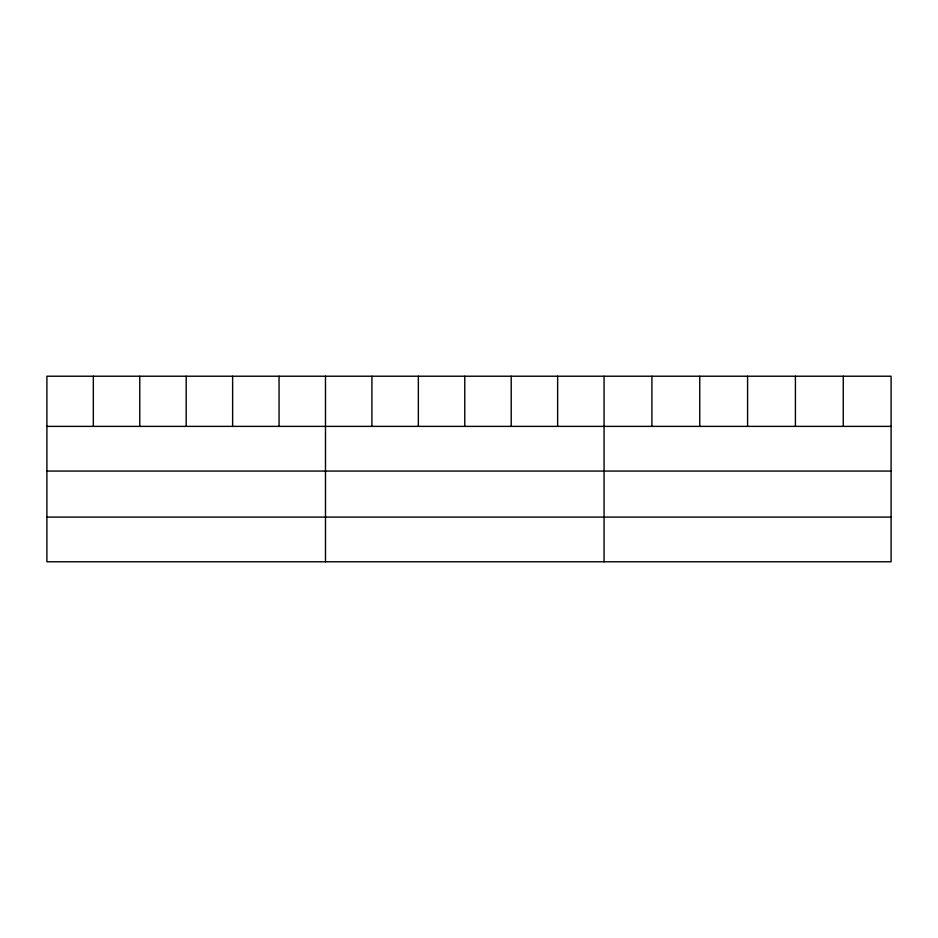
<?xml version="1.0" encoding="UTF-8"?>
<svg xmlns="http://www.w3.org/2000/svg" width="938" height="938" viewBox="0 0 938 938"><rect width="100%" height="100%" fill="white"/><g stroke="black" fill="none" stroke-linecap="round" stroke-linejoin="round"><path stroke-width="1.41" d="M891.1 471.064L891.1 376.22L46.9 376.22L46.9 561.78L891.1 561.78L891.1 471.064L46.9 471.064M46.9 426.38L891.1 426.38M46.9 517.096L891.1 517.096M843.262 376.22L843.262 426.38M795.424 376.22L795.424 426.38M747.586 376.22L747.586 426.38M699.748 376.22L699.748 426.38M651.91 376.22L651.91 426.38M604.072 376.22L604.072 561.78M557.641 376.22L557.641 426.38M511.21 376.22L511.21 426.38M464.779 376.22L464.779 426.38M418.348 376.22L418.348 426.38M371.917 376.22L371.917 426.38M325.486 376.22L325.486 561.78M279.055 376.22L279.055 426.38M232.624 376.22L232.624 426.38M186.193 376.22L186.193 426.38M139.762 376.22L139.762 426.38M93.331 376.22L93.331 426.38"/></g></svg>
